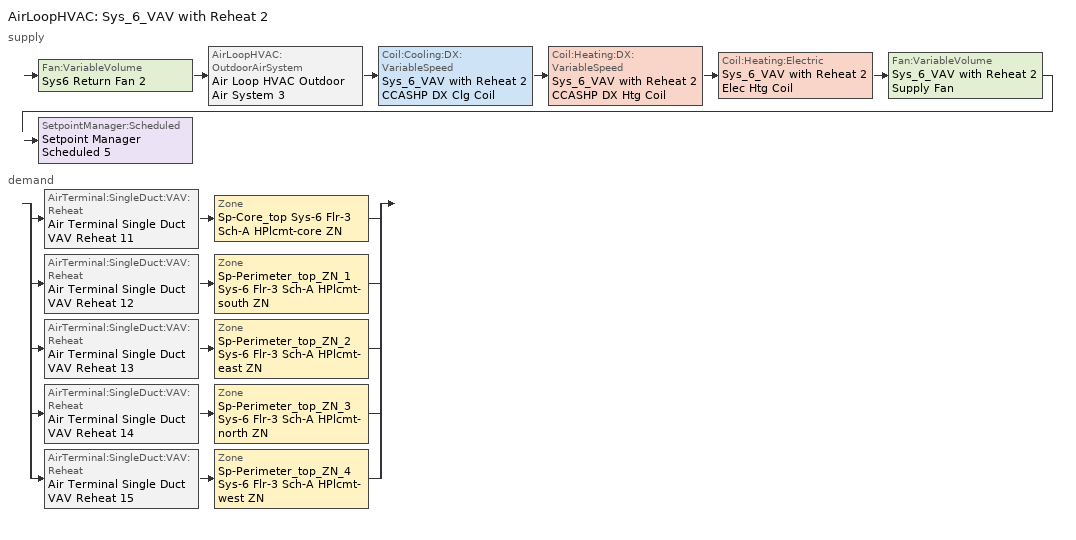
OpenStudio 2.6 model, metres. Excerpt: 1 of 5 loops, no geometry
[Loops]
AirLoopHVAC 'Sys_6_VAV with Reheat 2'
 supply: Fan:VariableVolume 'Sys6 Return Fan 2' > AirLoopHVAC:OutdoorAirSystem 'Air Loop HVAC Outdoor Air System 3' > Coil:Cooling:DX:VariableSpeed 'Sys_6_VAV with Reheat 2 CCASHP DX Clg Coil' > Coil:Heating:DX:VariableSpeed 'Sys_6_VAV with Reheat 2 CCASHP DX Htg Coil' > Coil:Heating:Electric 'Sys_6_VAV with Reheat 2 Elec Htg Coil' > Fan:VariableVolume 'Sys_6_VAV with Reheat 2 Supply Fan' > SetpointManager:Scheduled 'Setpoint Manager Scheduled 5'
 demand: split
  | AirTerminal:SingleDuct:VAV:Reheat 'Air Terminal Single Duct VAV Reheat 11' > Zone 'Sp-Core_top Sys-6 Flr-3 Sch-A HPlcmt-core ZN'
  | AirTerminal:SingleDuct:VAV:Reheat 'Air Terminal Single Duct VAV Reheat 12' > Zone 'Sp-Perimeter_top_ZN_1 Sys-6 Flr-3 Sch-A HPlcmt-south ZN'
  | AirTerminal:SingleDuct:VAV:Reheat 'Air Terminal Single Duct VAV Reheat 13' > Zone 'Sp-Perimeter_top_ZN_2 Sys-6 Flr-3 Sch-A HPlcmt-east ZN'
  | AirTerminal:SingleDuct:VAV:Reheat 'Air Terminal Single Duct VAV Reheat 14' > Zone 'Sp-Perimeter_top_ZN_3 Sys-6 Flr-3 Sch-A HPlcmt-north ZN'
  | AirTerminal:SingleDuct:VAV:Reheat 'Air Terminal Single Duct VAV Reheat 15' > Zone 'Sp-Perimeter_top_ZN_4 Sys-6 Flr-3 Sch-A HPlcmt-west ZN'
[Sizing:Zone] Zone Cooling Design Supply Air Temperature Input Method=SupplyAirTemperature; Zone Cooling Design Supply Air Temperature {C}=13; Zone Cooling Design Supply Air Temperature Difference {deltaC}=11.11; Zone Heating Design Supply Air Temperature Input Method=SupplyAirTemperature; Zone Heating Design Supply Air Temperature {C}=43; Zone Heating Design Supply Air Temperature Difference {deltaC}=11.11; Zone Cooling Design Supply Air Humidity Ratio {kg-H2O/kg-air}=0.0085; Zone Heating Design Supply Air Humidity Ratio {kg-H2O/kg-air}=0.008; Zone Heating Sizing Factor=1.3; Zone Cooling Sizing Factor=1.1; Cooling Design Air Flow Method=DesignDay; Heating Design Air Flow Method=DesignDay; Account for Dedicated Outdoor Air System=No; Dedicated Outdoor Air System Control Strategy=NeutralSupplyAir; Dedicated Outdoor Air Low Setpoint Temperature for Design {C}=autosize; Dedicated Outdoor Air High Setpoint Temperature for Design {C}=autosize
Sp-Perimeter_top_ZN_3 Sys-6 Flr-3 Sch-A HPlcmt-north ZN; Sp-Perimeter_top_ZN_2 Sys-6 Flr-3 Sch-A HPlcmt-east ZN; Sp-Perimeter_top_ZN_4 Sys-6 Flr-3 Sch-A HPlcmt-west ZN; Sp-Perimeter_top_ZN_1 Sys-6 Flr-3 Sch-A HPlcmt-south ZN; Sp-Core_top Sys-6 Flr-3 Sch-A HPlcmt-core ZN
[Zone equipment]
Sp-Perimeter_top_ZN_3 Sys-6 Flr-3 Sch-A HPlcmt-north ZN: Air Terminal Single Duct VAV Reheat 14, Sp-Perimeter_top_ZN_3 Sys-6 Flr-3 Sch-A HPlcmt-north ZN Elec Baseboard
Sp-Perimeter_top_ZN_2 Sys-6 Flr-3 Sch-A HPlcmt-east ZN: Air Terminal Single Duct VAV Reheat 13, Sp-Perimeter_top_ZN_2 Sys-6 Flr-3 Sch-A HPlcmt-east ZN Elec Baseboard
Sp-Perimeter_top_ZN_4 Sys-6 Flr-3 Sch-A HPlcmt-west ZN: Air Terminal Single Duct VAV Reheat 15, Sp-Perimeter_top_ZN_4 Sys-6 Flr-3 Sch-A HPlcmt-west ZN Elec Baseboard
Sp-Perimeter_top_ZN_1 Sys-6 Flr-3 Sch-A HPlcmt-south ZN: Air Terminal Single Duct VAV Reheat 12, Sp-Perimeter_top_ZN_1 Sys-6 Flr-3 Sch-A HPlcmt-south ZN Elec Baseboard
Sp-Core_top Sys-6 Flr-3 Sch-A HPlcmt-core ZN: Air Terminal Single Duct VAV Reheat 11, Sp-Core_top Sys-6 Flr-3 Sch-A HPlcmt-core ZN Elec Baseboard
[AirLoopHVAC]
Sys_6_VAV with Reheat 2: Availability Schedule=Sys_6_VAV with Reheat 2 Occ Sch; Design Supply Air Flow Rate {m3/s}=AutoSize
[Sizing:System]
Sys_6_VAV with Reheat 2: Type of Load to Size On=Sensible; Design Outdoor Air Flow Rate {m3/s}=Autosize; Minimum System Air Flow Ratio=0.3; Preheat Design Temperature {C}=7; Preheat Design Humidity Ratio {kg-H2O/kg-Air}=0.008; Precool Design Temperature {C}=12.8; Precool Design Humidity Ratio {kg-H2O/kg-Air}=0.008; Central Cooling Design Supply Air Temperature {C}=13; Central Heating Design Supply Air Temperature {C}=13.1; Sizing Option=NonCoincident; 100% Outdoor Air in Cooling=No; 100% Outdoor Air in Heating=No; Central Cooling Design Supply Air Humidity Ratio {kg-H2O/kg-Air}=0.0085; Central Heating Design Supply Air Humidity Ratio {kg-H2O/kg-Air}=0.008; Cooling Design Air Flow Method=DesignDay; Cooling Design Air Flow Rate {m3/s}=0; Heating Design Air Flow Method=DesignDay; Heating Design Air Flow Rate {m3/s}=0; System Outdoor Air Method=ZoneSum; Zone Maximum Outdoor Air Fraction=1; Cooling Supply Air Flow Rate Per Floor Area {m3/s-m2}=0.00996765; Cooling Fraction of Autosized Cooling Supply Air Flow Rate=1; Cooling Supply Air Flow Rate Per Unit Cooling Capacity {m3/s-W}=3.94755e-05; Heating Supply Air Flow Rate Per Floor Area {m3/s-m2}=0.00996765; Heating Fraction of Autosized Heating Supply Air Flow Rate=1; Heating Fraction of Autosized Cooling Supply Air Flow Rate=1; Heating Supply Air Flow Rate Per Unit Heating Capacity {m3/s-W}=3.15882e-05; Cooling Design Capacity Method=CoolingDesignCapacity; Cooling Design Capacity {W}=autosize; Cooling Design Capacity Per Floor Area {W/m2}=234.7; Fraction of Autosized Cooling Design Capacity=1; Heating Design Capacity Method=HeatingDesignCapacity; Heating Design Capacity {W}=autosize; Heating Design Capacity Per Floor Area {W/m2}=157; Fraction of Autosized Heating Design Capacity=1; Central Cooling Capacity Control Method=OnOff
[Fan:VariableVolume] Availability Schedule=Always On Discrete; Maximum Flow Rate {m3/s}=Autosize; Fan Power Minimum Flow Rate Input Method=Fraction; Fan Power Minimum Flow Fraction=0.68; Fan Power Minimum Air Flow Rate {m3/s}=0; Motor In Airstream Fraction=1; Fan Power Coefficient 1=-2.4176; Fan Power Coefficient 2=9.5874; Fan Power Coefficient 3=-11.559; Fan Power Coefficient 4=5.4009; Fan Power Coefficient 5=0
Name | Fan Efficiency | Pressure Rise {Pa} | Motor Efficiency
Sys6 Return Fan 2 | 0.299975 | 250 | 0.4615
Sys_6_VAV with Reheat 2 Supply Fan | 0.549965 | 1000 | 0.8461
[Controller:OutdoorAir]
Controller Outdoor Air 3: Minimum Outdoor Air Flow Rate {m3/s}=autosize; Maximum Outdoor Air Flow Rate {m3/s}=Autosize; Economizer Control Type=DifferentialEnthalpy; Economizer Control Action Type=ModulateFlow; Lockout Type=NoLockout; Minimum Limit Type=FixedMinimum; Minimum Outdoor Air Schedule=Sys_6_VAV with Reheat 2 Occ Sch; Controller Mechanical Ventilation=Controller Mechanical Ventilation 3; High Humidity Control=No; Heat Recovery Bypass Control Type=BypassWhenOAFlowGreaterThanMinimum
[Controller:MechanicalVentilation]
Controller Mechanical Ventilation 3: Availability Schedule=Always On Discrete; System Outdoor Air Method=ZoneSum
[AirLoopHVAC:OutdoorAirSystem]
Air Loop HVAC Outdoor Air System 3: Controller=Controller Outdoor Air 3
[SetpointManager:Scheduled]
Setpoint Manager Scheduled 5: Control Variable=Temperature; Schedule=Supply Air Temp 2
[AirTerminal:SingleDuct:VAV:Reheat] Availability Schedule=Always On Discrete; Maximum Air Flow Rate {m3/s}=AutoSize; Zone Minimum Air Flow Input Method=Constant; Constant Minimum Air Flow Fraction=0.3; Maximum Hot Water or Steam Flow Rate {m3/s}=AutoSize; Minimum Hot Water or Steam Flow Rate {m3/s}=0; Convergence Tolerance=0.001; Damper Heating Action=Normal; Maximum Flow per Zone Floor Area During Reheat {m3/s-m2}=AutoSize; Maximum Flow Fraction During Reheat=0.5; Maximum Reheat Air Temperature {C}=43; Control For Outdoor Air=No
Name | Fixed Minimum Air Flow Rate {m3/s} | Reheat Coil
Air Terminal Single Duct VAV Reheat 11 | 1.96707 | Coil Heating Electric 1
Air Terminal Single Duct VAV Reheat 12 | 0.414676 | Coil Heating Electric 2
Air Terminal Single Duct VAV Reheat 13 | 0.262524 | Coil Heating Electric 3
Air Terminal Single Duct VAV Reheat 14 | 0.414676 | Coil Heating Electric 4
Air Terminal Single Duct VAV Reheat 15 | 0.262507 | Coil Heating Electric 5
[Coil:Cooling:DX:VariableSpeed]
Sys_6_VAV with Reheat 2 CCASHP DX Clg Coil: Nominal Speed Level=1; Gross Rated Total Cooling Capacity At Selected Nominal Speed Level {W}=92441.4; Rated Air Flow Rate At Selected Nominal Speed Level {m3/s}=autosize; Nominal Time for Condensate to Begin Leaving the Coil {s}=0; Initial Moisture Evaporation Rate Divided by Steady-State AC Latent Capacity=0; Energy Part Load Fraction Curve=Mitsubishi Hyper Heating VRF CPLFFPLR curve; Condenser Type=AirCooled; Evaporative Condenser Pump Rated Power Consumption {W}=0; Crankcase Heater Capacity {W}=1e-06; Maximum Outdoor Dry-Bulb Temperature for Crankcase Heater Operation {C}=10; Basin Heater Capacity {W/K}=1e-06; Basin Heater Setpoint Temperature {C}=2
[Coil:Heating:Electric] Availability Schedule=Always On Discrete
Sys_6_VAV with Reheat 2 Elec Htg Coil; Coil Heating Electric 1; Coil Heating Electric 2; Coil Heating Electric 3; Coil Heating Electric 4; Coil Heating Electric 5
[Coil:Heating:DX:VariableSpeed]
Sys_6_VAV with Reheat 2 CCASHP DX Htg Coil: Nominal Speed Level=1; Rated Heating Capacity At Selected Nominal Speed Level {W}=92441.4; Rated Air Flow Rate At Selected Nominal Speed Level {m3/s}=autosize; Energy Part Load Fraction Curve=Mitsubishi Hyper Heating VRF HPLFFPLR curve; Minimum Outdoor Dry-Bulb Temperature for Compressor Operation {C}=-20; Maximum Outdoor Dry-Bulb Temperature for Defrost Operation {C}=5; Crankcase Heater Capacity {W}=1e-06; Maximum Outdoor Dry-Bulb Temperature for Crankcase Heater Operation {C}=10; Defrost Strategy=resistive; Defrost Control=timed; Defrost Time Period Fraction=0; Resistive Defrost Heater Capacity {W}=1e-06
[ZoneHVAC:Baseboard:Convective:Electric] Availability Schedule=Always On Discrete; Efficiency=1
Name | Nominal Capacity {W}
Sp-Core_top Sys-6 Flr-3 Sch-A HPlcmt-core ZN Elec Baseboard | 29227.9
Sp-Perimeter_top_ZN_1 Sys-6 Flr-3 Sch-A HPlcmt-south ZN Elec Baseboard | 14420.6
Sp-Perimeter_top_ZN_2 Sys-6 Flr-3 Sch-A HPlcmt-east ZN Elec Baseboard | 9488.52
Sp-Perimeter_top_ZN_3 Sys-6 Flr-3 Sch-A HPlcmt-north ZN Elec Baseboard | 14287.1
Sp-Perimeter_top_ZN_4 Sys-6 Flr-3 Sch-A HPlcmt-west ZN Elec Baseboard | 9488.28
[Schedule:Ruleset]
Name | Default Day Schedule | Summer Design Day Schedule | Winter Design Day Schedule
Supply Air Temp 2 | Supply Air Temp Default 2
Sys_6_VAV with Reheat 2 Occ Sch | Sys_6_VAV with Reheat 2 Occ Sch Default | Sys_6_VAV with Reheat 2 Occ Sch Summer Design Day | Sys_6_VAV with Reheat 2 Occ Sch Winter Design Day
[Schedule:Day]
Supply Air Temp Default 2: 24, 0, 13
Sys_6_VAV with Reheat 2 Occ Sch Default; Sys_6_VAV with Reheat 2 Occ Sch Winter Design Day; Sys_6_VAV with Reheat 2 Occ Sch Summer Design Day: 24, 0, 1
Sys_6_VAV with Reheat 2 Occ Sch Monday; Sys_6_VAV with Reheat 2 Occ Sch Tuesday; Sys_6_VAV with Reheat 2 Occ Sch Wednesday; Sys_6_VAV with Reheat 2 Occ Sch Thursday; Sys_6_VAV with Reheat 2 Occ Sch Friday: 8, 0, 0, 19, 0, 1, 24, 0, 0
Sys_6_VAV with Reheat 2 Occ Sch Saturday; Sys_6_VAV with Reheat 2 Occ Sch Sunday: 24, 0, 0
[Schedule:Rule] Schedule Ruleset=Sys_6_VAV with Reheat 2 Occ Sch; Date Specification Type=DateRange; Start Month=1; Start Day=1; End Month=12
Sys_6_VAV with Reheat 2 Occ Sch Monday Rule: Rule Order=6; Day Schedule=Sys_6_VAV with Reheat 2 Occ Sch Monday; Apply Monday=Yes; End Day=25
Sys_6_VAV with Reheat 2 Occ Sch Tuesday Rule: Rule Order=5; Day Schedule=Sys_6_VAV with Reheat 2 Occ Sch Tuesday; End Day=26; Apply Tuesday=Yes
Sys_6_VAV with Reheat 2 Occ Sch Wednesday Rule: Rule Order=4; Day Schedule=Sys_6_VAV with Reheat 2 Occ Sch Wednesday; End Day=27; Apply Wednesday=Yes
Sys_6_VAV with Reheat 2 Occ Sch Thursday Rule: Rule Order=3; Day Schedule=Sys_6_VAV with Reheat 2 Occ Sch Thursday; End Day=28; Apply Thursday=Yes
Sys_6_VAV with Reheat 2 Occ Sch Friday Rule: Rule Order=2; Day Schedule=Sys_6_VAV with Reheat 2 Occ Sch Friday; End Day=29; Apply Friday=Yes
Sys_6_VAV with Reheat 2 Occ Sch Saturday Rule: Rule Order=1; Day Schedule=Sys_6_VAV with Reheat 2 Occ Sch Saturday; End Day=30; Apply Saturday=Yes
Sys_6_VAV with Reheat 2 Occ Sch Sunday Rule: Rule Order=0; Day Schedule=Sys_6_VAV with Reheat 2 Occ Sch Sunday; End Day=31; Apply Sunday=Yes
[Schedule:Constant]
Always On Discrete: Value=1
[Table:MultiVariableLookup]
Mitsubishi Hyper Heating VRF CPLFFPLR curve: LinearInterpolationOfTable, 2, cubic, SingleLineIndependentVariableWithMatrix, 1, 0, 1, Dimensionless, Dimensionless, 1, 0.1, 0.865, 0.2, 0.88, 0.3, 0.895, 0.4, 0.91, 0.5, 1.154, 0.6, 1.144, 0.7, 1.119, 0.8, 1.087, 0.9, 1.052, 1, 1.015
Mitsubishi Hyper Heating VRF HPLFFPLR curve: LinearInterpolationOfTable, 2, cubic, SingleLineIndependentVariableWithMatrix, 1, 0, 1, Dimensionless, Dimensionless, 1, 0.1, 0.865, 0.2, 0.88, 0.3, 0.895, 0.4, 0.91, 0.5, 0.856226, 0.6, 0.918821, 0.7, 0.958967, 0.8, 0.983081, 0.9, 0.996186, 1, 1.00203
